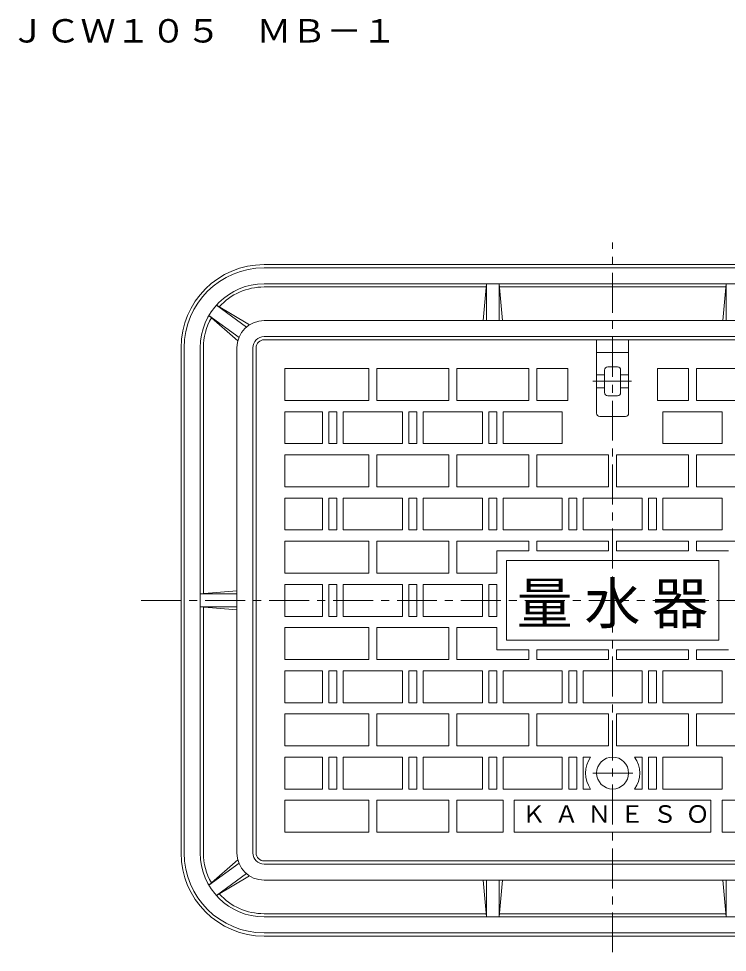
# Model space of a CAD drawing. Units: millimetres, scale not verified. Extents: x -461 to 384, y -567 to 704.
# Drawn here: x -461 to -17, y 92 to 676 of the extents above; entities that cross this region are included whole.
import ezdxf
from ezdxf.enums import TextEntityAlignment as Align

# ---------------------------------------------------------------- set-up
doc = ezdxf.new("R2010")
doc.units = ezdxf.units.MM
doc.header["$LTSCALE"] = 5
doc.linetypes.add('CHAIN1', pattern=[8, 5, -1, 1, -1])
for name, color, linetype, lineweight in [('0-0', 3, 'Continuous', 9), ('0-1', 2, 'Continuous', 9), ('0-5', 7, 'Continuous', 9)]:
    doc.layers.add(name, color=color, linetype=linetype, lineweight=lineweight)
doc.layers.add('0-F', color=7, linetype='Continuous')
doc.layers.add('F-4', color=7, linetype='Continuous')
doc.styles.add('ＤＦＰ平成丸ゴシック体W4', font='')
doc.styles.add('ＭＳ ゴシック', font='')
doc.styles.get('ＤＦＰ平成丸ゴシック体W4').set_extended_font_data('ＤＦＰ平成丸ゴシック体W4')
doc.styles.get('ＭＳ ゴシック').set_extended_font_data('MS Gothic')

msp = doc.modelspace()

# ---------------------------------------------------------------- linework, layer by layer
at = {"layer": '0-0', "linetype": 'CHAIN1'}
for p, q in [((-89.189, 91.83), (-89.189, 535.709)), ((-384.068, 311.961), (196.926, 311.961))]:
    msp.add_line(p, q, dxfattribs=at)
at = {"layer": '0-0'}
for p, q in [((-307.189, 521.961), (128.811, 521.961)), ((-307.189, 519.961), (128.811, 519.961)), ((-307.189, 509.961), (128.811, 509.961)), ((-168.189, 509.961), (-170.189, 486.961)), ((-168.189, 509.961), (-168.189, 486.961)), ((-160.189, 509.961), (-158.189, 486.961)), ((-160.189, 509.961), (-160.189, 486.961)), ((-18.189, 509.961), (-20.189, 486.961)), ((-18.189, 509.961), (-18.189, 486.961)), ((-307.189, 507.961), (-168.363, 507.961)), ((-160.015, 507.961), (-18.363, 507.961)), ((-322.915, 476.418), (-341.762, 490.078)), ((-323.656, 474.186), (-341.762, 490.078)), ((-307.189, 486.961), (128.811, 486.961)), ((-307.189, 476.961), (128.811, 476.961)), ((-359.189, 469.961), (-359.189, 153.961)), ((-357.189, 469.961), (-357.189, 153.961)), ((-347.189, 469.961), (-347.189, 153.961)), ((-345.189, 469.961), (-345.189, 316.135)), ((-324.189, 469.961), (-324.189, 153.961)), ((-314.189, 469.961), (-314.189, 153.961)), ((-347.189, 315.961), (-324.189, 317.961)), ((-347.189, 315.961), (-324.189, 315.961)), ((-347.189, 307.961), (-324.189, 305.961)), ((-347.189, 307.961), (-324.189, 307.961)), ((-345.189, 307.787), (-345.189, 153.961)), ((-323.656, 149.736), (-341.762, 133.843)), ((-322.915, 147.503), (-341.762, 133.843)), ((-307.189, 146.961), (128.811, 146.961)), ((-307.189, 136.961), (128.811, 136.961)), ((-168.189, 113.961), (-170.189, 136.961)), ((-168.189, 113.961), (-168.189, 136.961)), ((-160.189, 113.961), (-158.189, 136.961)), ((-160.189, 113.961), (-160.189, 136.961)), ((-18.189, 113.961), (-20.189, 136.961)), ((-18.189, 113.961), (-18.189, 136.961)), ((-307.189, 115.961), (-168.363, 115.961)), ((-307.189, 113.961), (128.811, 113.961)), ((-160.015, 115.961), (-18.363, 115.961)), ((-307.189, 103.961), (128.811, 103.961)), ((-307.189, 101.961), (128.811, 101.961))]:
    msp.add_line(p, q, dxfattribs=at)
for points in [[(-318.22, 482.896), (-337.067, 496.556), (-316.432, 484.228)], [(-318.22, 141.026), (-337.067, 127.366), (-316.432, 139.693)]]:
    msp.add_lwpolyline(points, dxfattribs=at)
for centre, radius, start, end in [((-307.189, 469.961), 52, 90, 180), ((-307.189, 469.961), 50, 90, 180), ((-307.189, 469.961), 40, 90, 180), ((-307.189, 469.961), 38, 90, 137.75041), ((-307.189, 469.961), 38, 150.3968, 180), ((-307.189, 469.961), 17, 90, 180), ((-307.189, 469.961), 7, 90, 180), ((-307.189, 153.961), 52, 180, 270), ((-307.189, 153.961), 50, 180, 270), ((-307.189, 153.961), 40, 180, 270), ((-307.189, 153.961), 38, 180, 209.6032), ((-307.189, 153.961), 17, 180, 270), ((-307.189, 153.961), 7, 180, 270), ((-307.189, 153.961), 38, 222.2495, 270)]:
    msp.add_arc(centre, radius, start, end, dxfattribs=at)
at = {"layer": '0-1'}
for p, q in [((-307.189, 474.961), (128.811, 474.961)), ((-99.189, 428.961), (-99.189, 474.961)), ((-79.189, 428.961), (-79.189, 474.961)), ((-312.189, 469.961), (-312.189, 153.961)), ((-99.189, 466.961), (-79.189, 466.961)), ((-294.189, 456.961), (-294.189, 436.961)), ((-294.189, 456.961), (-241.689, 456.961)), ((-241.689, 436.961), (-241.689, 456.961)), ((-236.689, 436.961), (-236.689, 456.961)), ((-236.689, 456.961), (-191.689, 456.961)), ((-186.689, 436.961), (-186.689, 456.961)), ((-186.689, 456.961), (-141.689, 456.961)), ((-136.689, 436.961), (-136.689, 456.961)), ((-136.689, 456.961), (-117.189, 456.961)), ((-94.189, 441.961), (-94.189, 455.961)), ((-86.189, 457.961), (-92.189, 457.961)), ((-84.189, 455.961), (-84.189, 441.961)), ((-61.189, 456.961), (-41.689, 456.961)), ((-61.189, 436.961), (-61.189, 456.961)), ((-41.689, 436.961), (-41.689, 456.961)), ((-36.689, 436.961), (-36.689, 456.961)), ((-36.689, 456.961), (8.311, 456.961)), ((-99.189, 452.961), (-94.189, 452.961)), ((-84.189, 452.961), (-79.189, 452.961)), ((-99.189, 444.961), (-94.189, 444.961)), ((-84.189, 444.961), (-79.189, 444.961)), ((-86.189, 439.961), (-92.189, 439.961)), ((-294.189, 436.961), (-241.689, 436.961)), ((-61.189, 436.961), (-41.689, 436.961)), ((-294.189, 429.961), (-270.689, 429.961)), ((-294.189, 429.961), (-294.189, 409.961)), ((-270.689, 409.961), (-270.689, 429.961)), ((-266.689, 409.961), (-266.689, 429.961)), ((-266.689, 429.961), (-261.689, 429.961)), ((-257.689, 429.961), (-220.689, 429.961)), ((-257.689, 409.961), (-257.689, 429.961)), ((-220.689, 409.961), (-220.689, 429.961)), ((-216.689, 409.961), (-216.689, 429.961)), ((-216.689, 429.961), (-211.689, 429.961)), ((-207.689, 429.961), (-170.689, 429.961)), ((-207.689, 409.961), (-207.689, 429.961)), ((-170.689, 409.961), (-170.689, 429.961)), ((-166.689, 409.961), (-166.689, 429.961)), ((-166.689, 429.961), (-161.689, 429.961)), ((-157.689, 429.961), (-120.689, 429.961)), ((-157.689, 409.961), (-157.689, 429.961)), ((-120.689, 409.961), (-120.689, 429.961)), ((-81.189, 426.961), (-97.189, 426.961)), ((-57.689, 429.961), (-20.689, 429.961)), ((-57.689, 409.961), (-57.689, 429.961)), ((-20.689, 409.961), (-20.689, 429.961)), ((-294.189, 409.961), (-270.689, 409.961)), ((-257.689, 409.961), (-220.689, 409.961)), ((-207.689, 409.961), (-170.689, 409.961)), ((-157.689, 409.961), (-120.689, 409.961)), ((-57.689, 409.961), (-20.689, 409.961)), ((-294.189, 402.961), (-294.189, 382.961)), ((-294.189, 402.961), (-241.689, 402.961)), ((-241.689, 382.961), (-241.689, 402.961)), ((-236.689, 382.961), (-236.689, 402.961)), ((-236.689, 402.961), (-191.689, 402.961)), ((-186.689, 382.961), (-186.689, 402.961)), ((-186.689, 402.961), (-141.689, 402.961)), ((-136.689, 382.961), (-136.689, 402.961)), ((-136.689, 402.961), (-91.689, 402.961)), ((-86.689, 382.961), (-86.689, 402.961)), ((-86.689, 402.961), (-41.689, 402.961)), ((-36.689, 382.961), (-36.689, 402.961)), ((-36.689, 402.961), (8.311, 402.961)), ((-294.189, 382.961), (-241.689, 382.961)), ((-294.189, 375.961), (-270.689, 375.961)), ((-294.189, 375.961), (-294.189, 355.961)), ((-270.689, 355.961), (-270.689, 375.961)), ((-266.689, 355.961), (-266.689, 375.961)), ((-266.689, 375.961), (-261.689, 375.961)), ((-257.689, 375.961), (-220.689, 375.961)), ((-257.689, 355.961), (-257.689, 375.961)), ((-220.689, 355.961), (-220.689, 375.961)), ((-216.689, 355.961), (-216.689, 375.961)), ((-216.689, 375.961), (-211.689, 375.961)), ((-207.689, 375.961), (-170.689, 375.961)), ((-207.689, 355.961), (-207.689, 375.961)), ((-170.689, 355.961), (-170.689, 375.961)), ((-166.689, 355.961), (-166.689, 375.961)), ((-166.689, 375.961), (-161.689, 375.961)), ((-157.689, 375.961), (-120.689, 375.961)), ((-157.689, 355.961), (-157.689, 375.961)), ((-120.689, 355.961), (-120.689, 375.961)), ((-116.689, 355.961), (-116.689, 375.961)), ((-116.689, 375.961), (-111.689, 375.961)), ((-107.689, 375.961), (-70.689, 375.961)), ((-107.689, 355.961), (-107.689, 375.961)), ((-70.689, 355.961), (-70.689, 375.961)), ((-66.689, 355.961), (-66.689, 375.961)), ((-66.689, 375.961), (-61.689, 375.961)), ((-57.689, 375.961), (-20.689, 375.961)), ((-57.689, 355.961), (-57.689, 375.961)), ((-20.689, 355.961), (-20.689, 375.961)), ((-294.189, 355.961), (-270.689, 355.961)), ((-257.689, 355.961), (-220.689, 355.961)), ((-207.689, 355.961), (-170.689, 355.961)), ((-157.689, 355.961), (-120.689, 355.961)), ((-107.689, 355.961), (-70.689, 355.961)), ((-57.689, 355.961), (-20.689, 355.961)), ((-294.189, 348.961), (-294.189, 328.961)), ((-294.189, 348.961), (-241.689, 348.961)), ((-241.689, 328.961), (-241.689, 348.961)), ((-236.689, 328.961), (-236.689, 348.961)), ((-236.689, 348.961), (-191.689, 348.961)), ((-141.689, 342.961), (-141.689, 348.961)), ((-136.689, 348.961), (-91.689, 348.961)), ((-136.689, 342.961), (-136.689, 348.961)), ((-91.689, 342.961), (-91.689, 348.961)), ((-86.689, 348.961), (-41.689, 348.961)), ((-86.689, 342.961), (-86.689, 348.961)), ((-41.689, 342.961), (-41.689, 348.961)), ((-36.689, 348.961), (8.311, 348.961)), ((-36.689, 342.961), (-36.689, 348.961)), ((-161.689, 342.961), (-141.689, 342.961)), ((-161.689, 328.961), (-161.689, 342.961)), ((-136.689, 342.961), (-91.689, 342.961)), ((-86.689, 342.961), (-41.689, 342.961)), ((-36.689, 342.961), (-16.689, 342.961)), ((-294.189, 328.961), (-241.689, 328.961)), ((-186.689, 328.961), (-161.689, 328.961)), ((-294.189, 321.961), (-270.689, 321.961)), ((-294.189, 321.961), (-294.189, 301.961)), ((-270.689, 301.961), (-270.689, 321.961)), ((-266.689, 301.961), (-266.689, 321.961)), ((-266.689, 321.961), (-261.689, 321.961)), ((-257.689, 321.961), (-220.689, 321.961)), ((-257.689, 301.961), (-257.689, 321.961)), ((-220.689, 301.961), (-220.689, 321.961)), ((-216.689, 301.961), (-216.689, 321.961)), ((-216.689, 321.961), (-211.689, 321.961)), ((-207.689, 321.961), (-170.689, 321.961)), ((-207.689, 301.961), (-207.689, 321.961)), ((-170.689, 301.961), (-170.689, 321.961)), ((-161.689, 301.961), (-161.689, 321.961)), ((-294.189, 301.961), (-270.689, 301.961)), ((-257.689, 301.961), (-220.689, 301.961)), ((-207.689, 301.961), (-170.689, 301.961)), ((-166.689, 301.961), (-161.689, 301.961)), ((-294.189, 294.961), (-294.189, 274.961)), ((-294.189, 294.961), (-241.689, 294.961)), ((-241.689, 274.961), (-241.689, 294.961)), ((-236.689, 274.961), (-236.689, 294.961)), ((-236.689, 294.961), (-191.689, 294.961)), ((-186.689, 274.961), (-186.689, 294.961)), ((-186.689, 294.961), (-161.689, 294.961)), ((-161.689, 280.961), (-161.689, 294.961)), ((-155.689, 286.961), (-22.689, 286.961)), ((-161.689, 280.961), (-141.689, 280.961)), ((-141.689, 274.961), (-141.689, 280.961)), ((-136.689, 274.961), (-136.689, 280.961)), ((-136.689, 280.961), (-91.689, 280.961)), ((-91.689, 274.961), (-91.689, 280.961)), ((-86.689, 274.961), (-86.689, 280.961)), ((-86.689, 280.961), (-41.689, 280.961)), ((-41.689, 274.961), (-41.689, 280.961)), ((-36.689, 274.961), (-36.689, 280.961)), ((-36.689, 280.961), (-16.689, 280.961)), ((-294.189, 274.961), (-241.689, 274.961)), ((-186.689, 274.961), (-141.689, 274.961)), ((-136.689, 274.961), (-91.689, 274.961)), ((-86.689, 274.961), (-41.689, 274.961)), ((-294.189, 267.961), (-270.689, 267.961)), ((-294.189, 267.961), (-294.189, 247.961)), ((-270.689, 247.961), (-270.689, 267.961)), ((-266.689, 247.961), (-266.689, 267.961)), ((-266.689, 267.961), (-261.689, 267.961)), ((-257.689, 267.961), (-220.689, 267.961)), ((-257.689, 247.961), (-257.689, 267.961)), ((-220.689, 247.961), (-220.689, 267.961)), ((-216.689, 247.961), (-216.689, 267.961)), ((-216.689, 267.961), (-211.689, 267.961)), ((-207.689, 267.961), (-170.689, 267.961)), ((-207.689, 247.961), (-207.689, 267.961)), ((-170.689, 247.961), (-170.689, 267.961)), ((-166.689, 247.961), (-166.689, 267.961)), ((-166.689, 267.961), (-161.689, 267.961)), ((-157.689, 267.961), (-120.689, 267.961)), ((-157.689, 247.961), (-157.689, 267.961)), ((-120.689, 247.961), (-120.689, 267.961)), ((-116.689, 247.961), (-116.689, 267.961)), ((-116.689, 267.961), (-111.689, 267.961)), ((-107.689, 267.961), (-70.689, 267.961)), ((-107.689, 247.961), (-107.689, 267.961)), ((-70.689, 247.961), (-70.689, 267.961)), ((-66.689, 247.961), (-66.689, 267.961)), ((-66.689, 267.961), (-61.689, 267.961)), ((-57.689, 267.961), (-20.689, 267.961)), ((-57.689, 247.961), (-57.689, 267.961)), ((-20.689, 247.961), (-20.689, 267.961)), ((-294.189, 247.961), (-270.689, 247.961)), ((-257.689, 247.961), (-220.689, 247.961)), ((-207.689, 247.961), (-170.689, 247.961)), ((-157.689, 247.961), (-120.689, 247.961)), ((-107.689, 247.961), (-70.689, 247.961)), ((-57.689, 247.961), (-20.689, 247.961)), ((-294.189, 240.961), (-294.189, 220.961)), ((-294.189, 240.961), (-241.689, 240.961)), ((-241.689, 220.961), (-241.689, 240.961)), ((-236.689, 220.961), (-236.689, 240.961)), ((-236.689, 240.961), (-191.689, 240.961)), ((-186.689, 220.961), (-186.689, 240.961)), ((-186.689, 240.961), (-141.689, 240.961)), ((-136.689, 220.961), (-136.689, 240.961)), ((-136.689, 240.961), (-91.689, 240.961)), ((-86.689, 220.961), (-86.689, 240.961)), ((-86.689, 240.961), (-41.689, 240.961)), ((-36.689, 220.961), (-36.689, 240.961)), ((-36.689, 240.961), (8.311, 240.961)), ((-294.189, 220.961), (-241.689, 220.961)), ((-294.189, 213.961), (-270.689, 213.961)), ((-294.189, 213.961), (-294.189, 193.961)), ((-270.689, 193.961), (-270.689, 213.961)), ((-266.689, 193.961), (-266.689, 213.961)), ((-266.689, 213.961), (-261.689, 213.961)), ((-257.689, 213.961), (-220.689, 213.961)), ((-257.689, 193.961), (-257.689, 213.961)), ((-220.689, 193.961), (-220.689, 213.961)), ((-216.689, 193.961), (-216.689, 213.961)), ((-216.689, 213.961), (-211.689, 213.961)), ((-207.689, 213.961), (-170.689, 213.961)), ((-207.689, 193.961), (-207.689, 213.961)), ((-170.689, 193.961), (-170.689, 213.961)), ((-166.689, 193.961), (-166.689, 213.961)), ((-166.689, 213.961), (-161.689, 213.961)), ((-157.689, 213.961), (-120.689, 213.961)), ((-157.689, 193.961), (-157.689, 213.961)), ((-120.689, 193.961), (-120.689, 213.961)), ((-116.689, 193.961), (-116.689, 213.961)), ((-116.689, 213.961), (-111.689, 213.961)), ((-107.689, 193.961), (-107.689, 213.961)), ((-107.689, 213.961), (-102.937, 213.961)), ((-75.441, 213.961), (-70.689, 213.961)), ((-70.689, 193.961), (-70.689, 213.961)), ((-66.689, 193.961), (-66.689, 213.961)), ((-66.689, 213.961), (-61.689, 213.961)), ((-57.689, 213.961), (-20.689, 213.961)), ((-57.689, 193.961), (-57.689, 213.961)), ((-20.689, 193.961), (-20.689, 213.961)), ((-294.189, 193.961), (-270.689, 193.961)), ((-257.689, 193.961), (-220.689, 193.961)), ((-207.689, 193.961), (-170.689, 193.961)), ((-157.689, 193.961), (-120.689, 193.961)), ((-107.689, 193.961), (-102.937, 193.961)), ((-75.441, 193.961), (-70.689, 193.961)), ((-57.689, 193.961), (-20.689, 193.961)), ((-294.189, 186.961), (-294.189, 166.961)), ((-294.189, 186.961), (-241.689, 186.961)), ((-241.689, 166.961), (-241.689, 186.961)), ((-236.689, 166.961), (-236.689, 186.961)), ((-236.689, 186.961), (-191.689, 186.961)), ((-186.689, 166.961), (-186.689, 186.961)), ((-186.689, 186.961), (-157.689, 186.961)), ((-157.689, 186.961), (-157.689, 166.961)), ((-150.689, 186.961), (-27.689, 186.961)), ((-27.689, 186.961), (-27.689, 166.961)), ((-20.689, 186.961), (8.311, 186.961)), ((-294.189, 166.961), (-241.689, 166.961)), ((-186.689, 166.961), (-157.689, 166.961)), ((-307.189, 148.961), (128.811, 148.961))]:
    msp.add_line(p, q, dxfattribs=at)
at = {"layer": '0-1', "linetype": 'CHAIN1'}
for p, q in [((-101.563, 448.961), (-77.41, 448.961)), ((-101.626, 203.961), (-76.161, 203.961))]:
    msp.add_line(p, q, dxfattribs=at)
at = {"layer": '0-1'}
for points in [[(-236.689, 436.961), (-191.689, 436.961), (-191.689, 456.961)], [(-186.689, 436.961), (-141.689, 436.961), (-141.689, 456.961)], [(-136.689, 436.961), (-117.189, 436.961), (-117.189, 456.961)], [(-36.689, 436.961), (8.311, 436.961), (8.311, 456.961)], [(-266.689, 409.961), (-261.689, 409.961), (-261.689, 429.961)], [(-216.689, 409.961), (-211.689, 409.961), (-211.689, 429.961)], [(-166.689, 409.961), (-161.689, 409.961), (-161.689, 429.961)], [(-236.689, 382.961), (-191.689, 382.961), (-191.689, 402.961)], [(-186.689, 382.961), (-141.689, 382.961), (-141.689, 402.961)], [(-136.689, 382.961), (-91.689, 382.961), (-91.689, 402.961)], [(-86.689, 382.961), (-41.689, 382.961), (-41.689, 402.961)], [(-36.689, 382.961), (8.311, 382.961), (8.311, 402.961)], [(-266.689, 355.961), (-261.689, 355.961), (-261.689, 375.961)], [(-216.689, 355.961), (-211.689, 355.961), (-211.689, 375.961)], [(-166.689, 355.961), (-161.689, 355.961), (-161.689, 375.961)], [(-116.689, 355.961), (-111.689, 355.961), (-111.689, 375.961)], [(-66.689, 355.961), (-61.689, 355.961), (-61.689, 375.961)], [(-236.689, 328.961), (-191.689, 328.961), (-191.689, 348.961)], [(-186.689, 328.961), (-186.689, 348.961), (-141.689, 348.961)], [(-155.689, 286.961), (-155.689, 336.961), (-22.689, 336.961), (-22.689, 286.961)], [(-266.689, 301.961), (-261.689, 301.961), (-261.689, 321.961)], [(-216.689, 301.961), (-211.689, 301.961), (-211.689, 321.961)], [(-166.689, 301.961), (-166.689, 321.961), (-161.689, 321.961)], [(-236.689, 274.961), (-191.689, 274.961), (-191.689, 294.961)], [(-36.689, 274.961), (8.311, 274.961), (8.311, 294.961)], [(-266.689, 247.961), (-261.689, 247.961), (-261.689, 267.961)], [(-216.689, 247.961), (-211.689, 247.961), (-211.689, 267.961)], [(-166.689, 247.961), (-161.689, 247.961), (-161.689, 267.961)], [(-116.689, 247.961), (-111.689, 247.961), (-111.689, 267.961)], [(-66.689, 247.961), (-61.689, 247.961), (-61.689, 267.961)], [(-236.689, 220.961), (-191.689, 220.961), (-191.689, 240.961)], [(-186.689, 220.961), (-141.689, 220.961), (-141.689, 240.961)], [(-136.689, 220.961), (-91.689, 220.961), (-91.689, 240.961)], [(-86.689, 220.961), (-41.689, 220.961), (-41.689, 240.961)], [(-36.689, 220.961), (8.311, 220.961), (8.311, 240.961)], [(-266.689, 193.961), (-261.689, 193.961), (-261.689, 213.961)], [(-216.689, 193.961), (-211.689, 193.961), (-211.689, 213.961)], [(-166.689, 193.961), (-161.689, 193.961), (-161.689, 213.961)], [(-116.689, 193.961), (-111.689, 193.961), (-111.689, 213.961)], [(-66.689, 193.961), (-61.689, 193.961), (-61.689, 213.961)], [(-236.689, 166.961), (-191.689, 166.961), (-191.689, 186.961)], [(-150.689, 186.961), (-150.689, 166.961), (-27.689, 166.961)], [(-20.689, 186.961), (-20.689, 166.961), (8.311, 166.961)]]:
    msp.add_lwpolyline(points, dxfattribs=at)
msp.add_circle((-89.189, 203.961), 10, dxfattribs=at)
for centre, radius, start, end in [((-307.189, 469.961), 5, 90, 180), ((-92.189, 455.961), 2, 90, 180), ((-86.189, 455.961), 2, 0, 90), ((-92.189, 441.961), 2, 180, 270), ((-86.189, 441.961), 2, 270, 0), ((-97.189, 428.961), 2, 180, 270), ((-81.189, 428.961), 2, 270, 0), ((-89.189, 203.961), 17, 143.96776, 216.03177), ((-89.189, 203.961), 17, 323.96823, 36.03224), ((-307.189, 153.961), 5, 180, 270)]:
    msp.add_arc(centre, radius, start, end, dxfattribs=at)

# ---------------------------------------------------------------- texts
at = {"layer": '0-5', "insert": (-149.189, 294.461), "char_height": 25.66, "attachment_point": 7, "style": 'ＤＦＰ平成丸ゴシック体W4'}
msp.add_mtext('\\T1.21;量水器', dxfattribs=at)
at = {"layer": '0-F', "style": 'ＭＳ ゴシック'}
for s, p in [('Ｋ', (-146.039, 169.527)), ('Ａ', (-125.539, 169.527)), ('Ｎ', (-105.039, 169.527)), ('Ｅ', (-84.539, 169.527)), ('Ｓ', (-64.039, 169.527)), ('Ｏ', (-43.539, 169.527))]:
    msp.add_text(s, height=11, dxfattribs=at).set_placement(p, align=Align.BOTTOM_LEFT)
at = {"layer": 'F-4', "style": 'ＭＳ ゴシック', "width": 1.1}
msp.add_text('ＪＣＷ１０５\u3000ＭＢ－１', height=14.66, dxfattribs=at).set_placement((-466.082, 656.415), align=Align.BOTTOM_LEFT)

doc.saveas('drawing.dxf')
